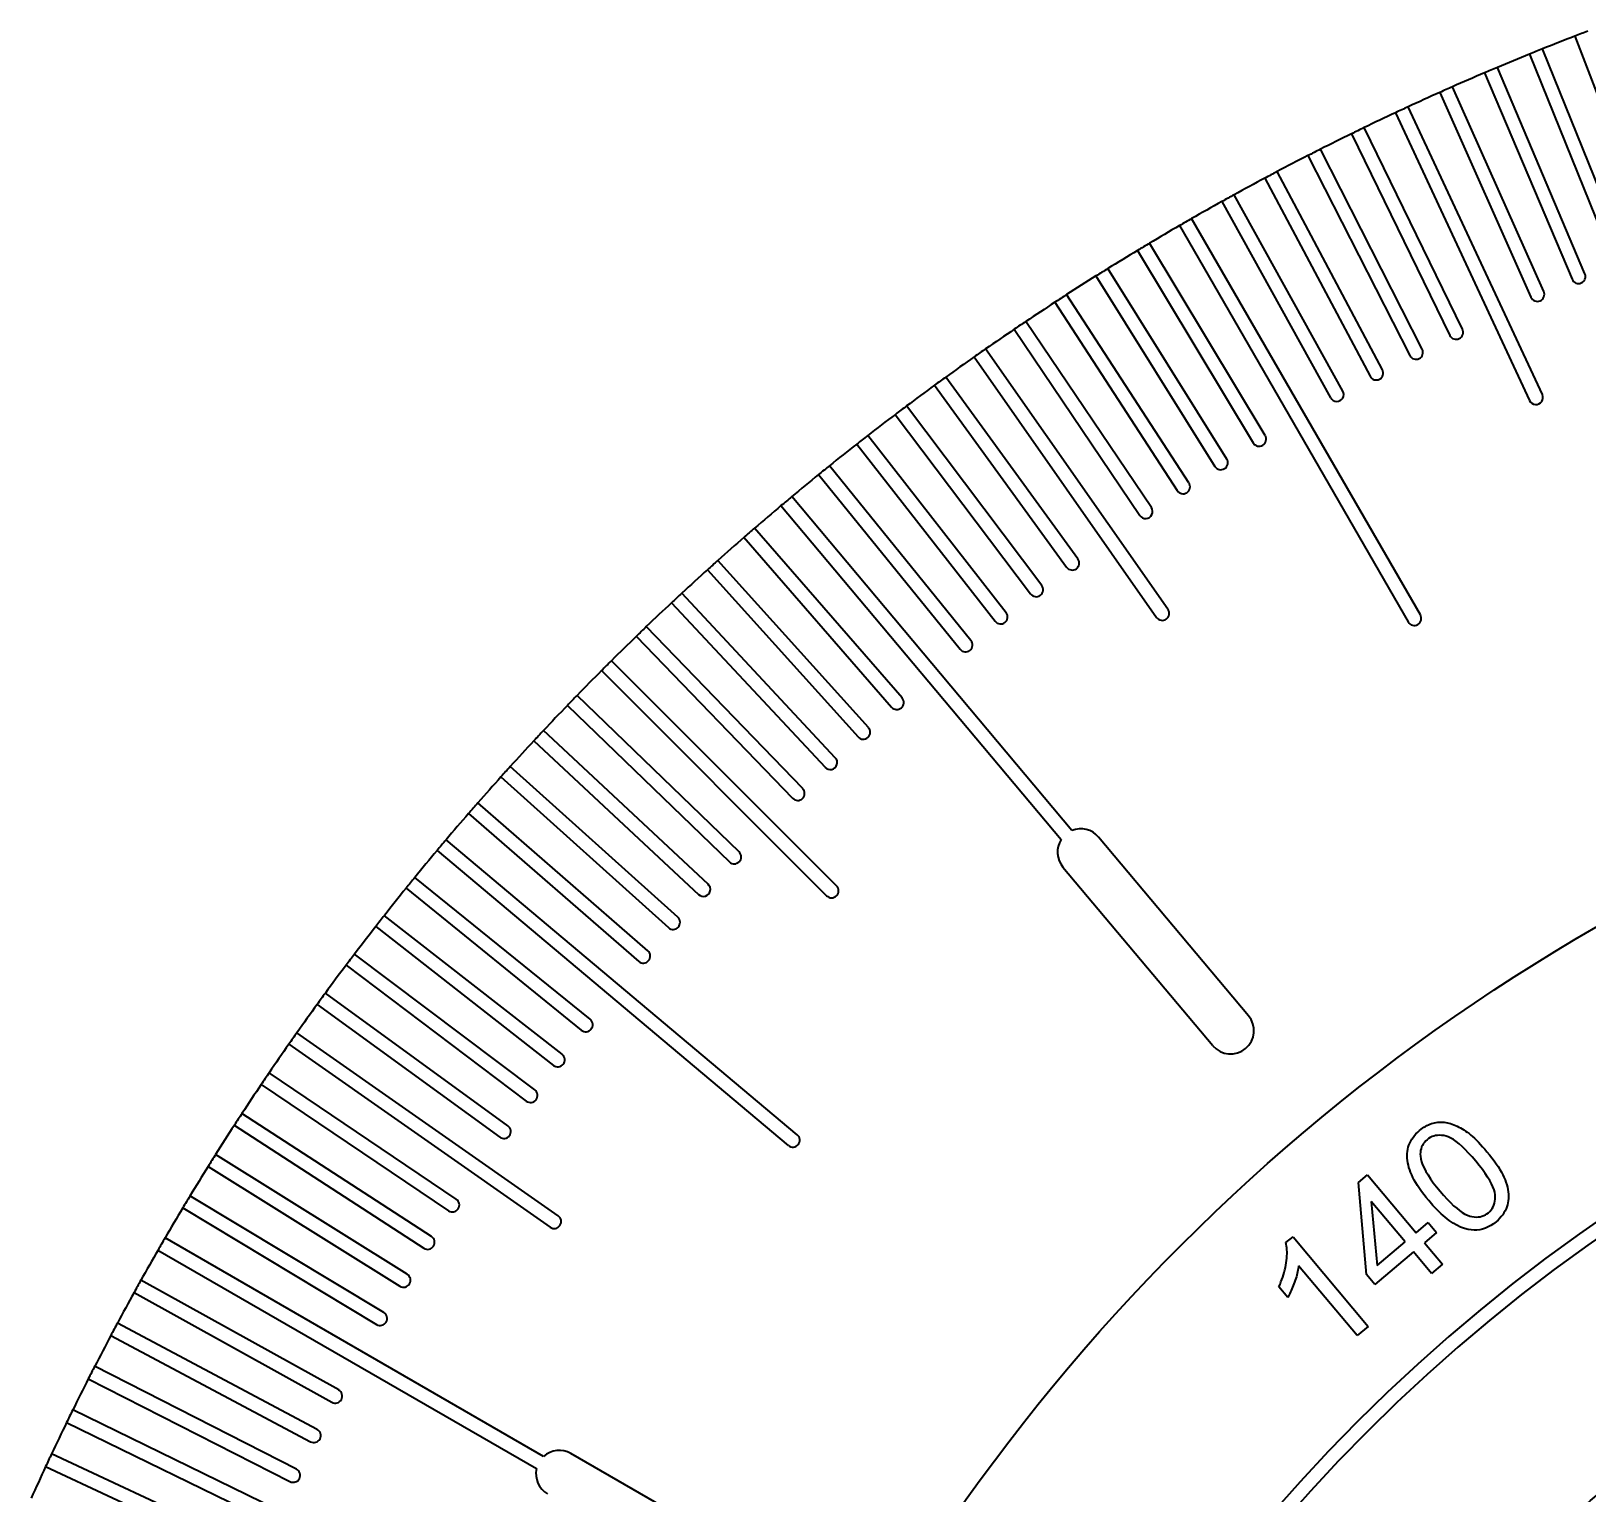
# Model space of a CAD drawing. Extents: x 0 to 297, y 0 to 210.
# Drawn here: x 168.19 to 201.57, y 123.22 to 154.58 of the extents above; entities that cross this region are included whole.
import ezdxf

# ---------------------------------------------------------------- set-up
doc = ezdxf.new("R2010")
doc.units = 0

msp = doc.modelspace()

# ---------------------------------------------------------------- linework, layer by layer
at = {"color": 7, "lineweight": 35, "ltscale": 0.120163}
msp.add_line((201.292, 154.474), (203.015, 149.987), dxfattribs=at)
at = {"color": 7, "lineweight": 35, "ltscale": 0.120179}
msp.add_line((200.32, 154.089), (202.121, 149.632), dxfattribs=at)
at = {"color": 7, "lineweight": 35, "ltscale": 0.120175}
msp.add_line((202.399, 149.745), (200.598, 154.201), dxfattribs=at)
at = {"color": 7, "lineweight": 35, "ltscale": 0.120196}
msp.add_line((199.355, 153.687), (201.233, 149.262), dxfattribs=at)
at = {"color": 7, "lineweight": 35, "ltscale": 0.120192}
msp.add_line((201.509, 149.379), (199.631, 153.804), dxfattribs=at)
at = {"color": 7, "lineweight": 35, "ltscale": 0.120214}
msp.add_line((198.397, 153.269), (200.352, 148.876), dxfattribs=at)
at = {"color": 7, "lineweight": 35, "ltscale": 0.120209}
msp.add_line((200.627, 148.998), (198.671, 153.39), dxfattribs=at)
at = {"color": 7, "lineweight": 35, "ltscale": 0.170227}
msp.add_line((200.596, 146.789), (197.718, 152.96), dxfattribs=at)
at = {"color": 7, "lineweight": 35, "ltscale": 0.170232}
msp.add_line((197.446, 152.833), (200.324, 146.662), dxfattribs=at)
at = {"color": 7, "lineweight": 35, "ltscale": 0.12025}
msp.add_line((196.503, 152.382), (198.612, 148.058), dxfattribs=at)
at = {"color": 7, "lineweight": 35, "ltscale": 0.120245}
msp.add_line((198.881, 148.19), (196.773, 152.513), dxfattribs=at)
at = {"color": 7, "lineweight": 35, "ltscale": 0.12027}
msp.add_line((195.568, 151.913), (197.752, 147.627), dxfattribs=at)
at = {"color": 7, "lineweight": 35, "ltscale": 0.120264}
msp.add_line((198.019, 147.763), (195.835, 152.049), dxfattribs=at)
at = {"color": 7, "lineweight": 35, "ltscale": 0.120291}
msp.add_line((194.641, 151.429), (196.9, 147.18), dxfattribs=at)
at = {"color": 7, "lineweight": 35, "ltscale": 0.120285}
msp.add_line((197.165, 147.321), (194.906, 151.57), dxfattribs=at)
at = {"color": 7, "lineweight": 35, "ltscale": 0.120311}
msp.add_line((193.723, 150.928), (196.056, 146.719), dxfattribs=at)
at = {"color": 7, "lineweight": 35, "ltscale": 0.120305}
msp.add_line((196.319, 146.865), (193.986, 151.074), dxfattribs=at)
at = {"color": 7, "lineweight": 35, "ltscale": 0.245333}
msp.add_line((192.814, 150.412), (197.721, 141.913), dxfattribs=at)
at = {"color": 7, "lineweight": 35, "ltscale": 0.245327}
msp.add_line((197.981, 142.063), (193.074, 150.562), dxfattribs=at)
at = {"color": 7, "lineweight": 35, "ltscale": 0.120349}
msp.add_line((194.651, 145.908), (192.171, 150.034), dxfattribs=at)
at = {"color": 7, "lineweight": 35, "ltscale": 0.120355}
msp.add_line((191.914, 149.88), (194.393, 145.753), dxfattribs=at)
at = {"color": 7, "lineweight": 35, "ltscale": 0.120378}
msp.add_line((191.023, 149.332), (193.575, 145.248), dxfattribs=at)
at = {"color": 7, "lineweight": 35, "ltscale": 0.120372}
msp.add_line((193.829, 145.407), (191.278, 149.491), dxfattribs=at)
at = {"color": 7, "lineweight": 35, "ltscale": 0.120395}
msp.add_line((193.017, 144.893), (190.394, 148.932), dxfattribs=at)
at = {"color": 7, "lineweight": 35, "ltscale": 0.120402}
msp.add_line((190.142, 148.769), (192.765, 144.73), dxfattribs=at)
at = {"color": 7, "lineweight": 35, "ltscale": 0.120419}
msp.add_line((192.213, 144.364), (189.52, 148.358), dxfattribs=at)
at = {"color": 7, "lineweight": 35, "ltscale": 0.120425}
msp.add_line((189.271, 148.19), (191.965, 144.197), dxfattribs=at)
at = {"color": 7, "lineweight": 35, "ltscale": 0.17045}
msp.add_line((188.41, 147.596), (192.321, 142.011), dxfattribs=at)
at = {"color": 7, "lineweight": 35, "ltscale": 0.170443}
msp.add_line((192.567, 142.184), (188.656, 147.768), dxfattribs=at)
at = {"color": 7, "lineweight": 35, "ltscale": 0.120476}
msp.add_line((187.56, 146.988), (190.392, 143.089), dxfattribs=at)
at = {"color": 7, "lineweight": 35, "ltscale": 0.120469}
msp.add_line((190.635, 143.265), (187.803, 147.164), dxfattribs=at)
at = {"color": 7, "lineweight": 35, "ltscale": 0.120502}
msp.add_line((186.72, 146.365), (189.621, 142.515), dxfattribs=at)
at = {"color": 7, "lineweight": 35, "ltscale": 0.120494}
msp.add_line((189.86, 142.696), (186.96, 146.545), dxfattribs=at)
at = {"color": 7, "lineweight": 35, "ltscale": 0.12052}
msp.add_line((189.096, 142.112), (186.128, 145.911), dxfattribs=at)
at = {"color": 7, "lineweight": 35, "ltscale": 0.120528}
msp.add_line((185.891, 145.727), (188.86, 141.928), dxfattribs=at)
at = {"color": 7, "lineweight": 35, "ltscale": 0.120548}
msp.add_line((188.342, 141.516), (185.307, 145.263), dxfattribs=at)
at = {"color": 7, "lineweight": 35, "ltscale": 0.120555}
msp.add_line((185.074, 145.074), (188.109, 141.327), dxfattribs=at)
at = {"color": 7, "lineweight": 35, "ltscale": 0.233651}
msp.add_line((190.505, 137.441), (184.498, 144.601), dxfattribs=at)
at = {"color": 7, "lineweight": 35, "ltscale": 0.233659}
msp.add_line((184.268, 144.408), (190.276, 137.248), dxfattribs=at)
at = {"color": 7, "lineweight": 35, "ltscale": 0.120604}
msp.add_line((186.865, 140.283), (183.7, 143.924), dxfattribs=at)
at = {"color": 7, "lineweight": 35, "ltscale": 0.120612}
msp.add_line((183.473, 143.728), (186.639, 140.087), dxfattribs=at)
at = {"color": 7, "lineweight": 35, "ltscale": 0.120632}
msp.add_line((186.143, 139.648), (182.914, 143.234), dxfattribs=at)
at = {"color": 7, "lineweight": 35, "ltscale": 0.120641}
msp.add_line((182.691, 143.034), (185.92, 139.447), dxfattribs=at)
at = {"color": 7, "lineweight": 35, "ltscale": 0.12067}
msp.add_line((181.921, 142.326), (185.213, 138.796), dxfattribs=at)
at = {"color": 7, "lineweight": 35, "ltscale": 0.120661}
msp.add_line((185.432, 139), (182.141, 142.53), dxfattribs=at)
at = {"color": 7, "lineweight": 35, "ltscale": 0.1207}
msp.add_line((181.163, 141.605), (184.517, 138.132), dxfattribs=at)
at = {"color": 7, "lineweight": 35, "ltscale": 0.120692}
msp.add_line((184.733, 138.34), (181.379, 141.813), dxfattribs=at)
at = {"color": 7, "lineweight": 35, "ltscale": 0.170722}
msp.add_line((185.459, 136.254), (180.631, 141.083), dxfattribs=at)
at = {"color": 7, "lineweight": 35, "ltscale": 0.170731}
msp.add_line((180.418, 140.871), (185.247, 136.042), dxfattribs=at)
at = {"color": 7, "lineweight": 35, "ltscale": 0.120753}
msp.add_line((183.369, 136.984), (179.895, 140.339), dxfattribs=at)
at = {"color": 7, "lineweight": 35, "ltscale": 0.120762}
msp.add_line((179.686, 140.124), (183.161, 136.768), dxfattribs=at)
at = {"color": 7, "lineweight": 35, "ltscale": 0.120785}
msp.add_line((182.705, 136.288), (179.172, 139.583), dxfattribs=at)
at = {"color": 7, "lineweight": 35, "ltscale": 0.120794}
msp.add_line((178.967, 139.364), (182.501, 136.069), dxfattribs=at)
at = {"color": 7, "lineweight": 35, "ltscale": 0.120826}
msp.add_line((178.261, 138.592), (181.853, 135.358), dxfattribs=at)
at = {"color": 7, "lineweight": 35, "ltscale": 0.120817}
msp.add_line((182.054, 135.581), (178.462, 138.815), dxfattribs=at)
at = {"color": 7, "lineweight": 35, "ltscale": 0.120849}
msp.add_line((181.415, 134.863), (177.766, 138.034), dxfattribs=at)
at = {"color": 7, "lineweight": 35, "ltscale": 0.120859}
msp.add_line((177.569, 137.808), (181.218, 134.636), dxfattribs=at)
at = {"color": 7, "lineweight": 35, "ltscale": 0.245882}
msp.add_line((184.618, 130.919), (177.084, 137.241), dxfattribs=at)
at = {"color": 7, "lineweight": 35, "ltscale": 0.125}
for p, q in [((194.294, 133.47), (191.08, 137.301)), ((190.314, 136.658), (193.528, 132.828)), ((184.093, 121.584), (179.763, 124.084))]:
    msp.add_line(p, q, dxfattribs=at)
at = {"color": 7, "lineweight": 35, "ltscale": 0.245892}
msp.add_line((176.891, 137.011), (184.425, 130.689), dxfattribs=at)
at = {"color": 7, "lineweight": 35, "ltscale": 0.120916}
msp.add_line((180.174, 133.393), (176.416, 136.436), dxfattribs=at)
at = {"color": 7, "lineweight": 35, "ltscale": 0.120925}
msp.add_line((176.226, 136.204), (179.986, 133.159), dxfattribs=at)
at = {"color": 7, "lineweight": 35, "ltscale": 0.12095}
msp.add_line((179.574, 132.642), (175.761, 135.62), dxfattribs=at)
at = {"color": 7, "lineweight": 35, "ltscale": 0.12096}
msp.add_line((175.576, 135.384), (179.389, 132.405), dxfattribs=at)
at = {"color": 7, "lineweight": 35, "ltscale": 0.120994}
msp.add_line((174.94, 134.553), (178.806, 131.641), dxfattribs=at)
at = {"color": 7, "lineweight": 35, "ltscale": 0.120984}
msp.add_line((178.986, 131.88), (175.121, 134.793), dxfattribs=at)
at = {"color": 7, "lineweight": 35, "ltscale": 0.121019}
msp.add_line((178.412, 131.109), (174.496, 133.954), dxfattribs=at)
at = {"color": 7, "lineweight": 35, "ltscale": 0.121029}
msp.add_line((174.319, 133.712), (178.236, 130.866), dxfattribs=at)
at = {"color": 7, "lineweight": 35, "ltscale": 0.171055}
msp.add_line((179.49, 129.18), (173.885, 133.105), dxfattribs=at)
at = {"color": 7, "lineweight": 35, "ltscale": 0.171065}
msp.add_line((173.713, 132.859), (179.318, 128.935), dxfattribs=at)
at = {"color": 7, "lineweight": 35, "ltscale": 0.12109}
msp.add_line((177.305, 129.536), (173.289, 132.245), dxfattribs=at)
at = {"color": 7, "lineweight": 35, "ltscale": 0.121101}
msp.add_line((173.121, 131.996), (177.137, 129.288), dxfattribs=at)
at = {"color": 7, "lineweight": 35, "ltscale": 0.121127}
msp.add_line((176.772, 128.736), (172.708, 131.375), dxfattribs=at)
at = {"color": 7, "lineweight": 35, "ltscale": 0.121137}
msp.add_line((172.544, 131.123), (176.608, 128.484), dxfattribs=at)
at = {"color": 7, "lineweight": 35, "ltscale": 0.001229}
msp.add_line((197.823, 130.86), (197.853, 130.899), dxfattribs=at)
at = {"color": 7, "lineweight": 35, "ltscale": 0.001261}
msp.add_line((197.853, 130.899), (197.886, 130.936), dxfattribs=at)
at = {"color": 7, "lineweight": 35, "ltscale": 0.001299}
msp.add_line((197.886, 130.936), (197.923, 130.973), dxfattribs=at)
at = {"color": 7, "lineweight": 35, "ltscale": 0.001342}
msp.add_line((197.923, 130.973), (197.963, 131.009), dxfattribs=at)
at = {"color": 7, "lineweight": 35, "ltscale": 0.000993546}
msp.add_line((197.963, 131.009), (197.994, 131.034), dxfattribs=at)
at = {"color": 7, "lineweight": 35, "ltscale": 0.000971711}
msp.add_line((197.994, 131.034), (198.026, 131.057), dxfattribs=at)
at = {"color": 7, "lineweight": 35, "ltscale": 0.000949036}
msp.add_line((198.026, 131.057), (198.057, 131.078), dxfattribs=at)
at = {"color": 7, "lineweight": 35, "ltscale": 0.000930701}
msp.add_line((198.057, 131.078), (198.089, 131.097), dxfattribs=at)
at = {"color": 7, "lineweight": 35, "ltscale": 0.000913553}
msp.add_line((198.089, 131.097), (198.121, 131.115), dxfattribs=at)
at = {"color": 7, "lineweight": 35, "ltscale": 0.000897809}
msp.add_line((198.121, 131.115), (198.153, 131.13), dxfattribs=at)
at = {"color": 7, "lineweight": 35, "ltscale": 0.000885363}
msp.add_line((198.153, 131.13), (198.186, 131.144), dxfattribs=at)
at = {"color": 7, "lineweight": 35, "ltscale": 0.000875278}
msp.add_line((198.186, 131.144), (198.219, 131.156), dxfattribs=at)
at = {"color": 7, "lineweight": 35, "ltscale": 0.001018}
for p, q in [((198.23, 130.877), (198.193, 130.859)), ((198.804, 131.083), (198.84, 131.064)), ((199.374, 129.2), (199.409, 129.221)), ((199.473, 129.275), (199.5, 129.305))]:
    msp.add_line(p, q, dxfattribs=at)
at = {"color": 7, "lineweight": 35, "ltscale": 0.0008672}
msp.add_line((198.219, 131.156), (198.252, 131.166), dxfattribs=at)
at = {"color": 7, "lineweight": 35, "ltscale": 0.001015}
for p, q in [((198.268, 130.89), (198.23, 130.877)), ((199.26, 129.16), (199.3, 129.17))]:
    msp.add_line(p, q, dxfattribs=at)
at = {"color": 7, "lineweight": 35, "ltscale": 0.000861952}
msp.add_line((198.252, 131.166), (198.286, 131.174), dxfattribs=at)
at = {"color": 7, "lineweight": 35, "ltscale": 0.001022}
msp.add_line((198.308, 130.9), (198.268, 130.89), dxfattribs=at)
at = {"color": 7, "lineweight": 35, "ltscale": 0.00085685}
msp.add_line((198.286, 131.174), (198.32, 131.18), dxfattribs=at)
at = {"color": 7, "lineweight": 35, "ltscale": 0.001042}
for p, q in [((198.349, 130.905), (198.308, 130.9)), ((199.409, 129.221), (199.442, 129.246)), ((199.442, 129.246), (199.473, 129.275))]:
    msp.add_line(p, q, dxfattribs=at)
at = {"color": 7, "lineweight": 35, "ltscale": 0.00085368}
msp.add_line((198.32, 131.18), (198.353, 131.184), dxfattribs=at)
at = {"color": 7, "lineweight": 35, "ltscale": 0.001071}
msp.add_line((198.392, 130.907), (198.349, 130.905), dxfattribs=at)
at = {"color": 7, "lineweight": 35, "ltscale": 0.000850981}
msp.add_line((198.353, 131.184), (198.387, 131.187), dxfattribs=at)
at = {"color": 7, "lineweight": 35, "ltscale": 0.000851738}
msp.add_line((198.387, 131.187), (198.421, 131.188), dxfattribs=at)
at = {"color": 7, "lineweight": 35, "ltscale": 0.001111}
msp.add_line((198.436, 130.904), (198.392, 130.907), dxfattribs=at)
at = {"color": 7, "lineweight": 35, "ltscale": 0.000854036}
msp.add_line((198.421, 131.188), (198.456, 131.187), dxfattribs=at)
at = {"color": 7, "lineweight": 35, "ltscale": 0.001159}
for p, q in [((198.482, 130.898), (198.436, 130.904)), ((199.834, 129.369), (199.817, 129.326)), ((199.858, 129.458), (199.847, 129.413))]:
    msp.add_line(p, q, dxfattribs=at)
at = {"color": 7, "lineweight": 35, "ltscale": 0.000859378}
msp.add_line((198.456, 131.187), (198.49, 131.184), dxfattribs=at)
at = {"color": 7, "lineweight": 35, "ltscale": 0.001215}
msp.add_line((198.53, 130.887), (198.482, 130.898), dxfattribs=at)
at = {"color": 7, "lineweight": 35, "ltscale": 0.000867347}
msp.add_line((198.49, 131.184), (198.524, 131.18), dxfattribs=at)
at = {"color": 7, "lineweight": 35, "ltscale": 0.000876433}
msp.add_line((198.524, 131.18), (198.559, 131.174), dxfattribs=at)
at = {"color": 7, "lineweight": 35, "ltscale": 0.00131}
msp.add_line((198.579, 130.871), (198.53, 130.887), dxfattribs=at)
at = {"color": 7, "lineweight": 35, "ltscale": 0.000887965}
msp.add_line((198.559, 131.174), (198.593, 131.166), dxfattribs=at)
at = {"color": 7, "lineweight": 35, "ltscale": 0.000901737}
msp.add_line((198.593, 131.166), (198.628, 131.156), dxfattribs=at)
at = {"color": 7, "lineweight": 35, "ltscale": 0.000918136}
msp.add_line((198.628, 131.156), (198.663, 131.144), dxfattribs=at)
at = {"color": 7, "lineweight": 35, "ltscale": 0.000934571}
msp.add_line((198.663, 131.144), (198.698, 131.131), dxfattribs=at)
at = {"color": 7, "lineweight": 35, "ltscale": 0.00095403}
msp.add_line((198.698, 131.131), (198.733, 131.117), dxfattribs=at)
at = {"color": 7, "lineweight": 35, "ltscale": 0.000975281}
msp.add_line((198.733, 131.117), (198.769, 131.101), dxfattribs=at)
at = {"color": 7, "lineweight": 35, "ltscale": 0.000996468}
msp.add_line((198.769, 131.101), (198.804, 131.083), dxfattribs=at)
at = {"color": 7, "lineweight": 35, "ltscale": 0.001041}
msp.add_line((198.84, 131.064), (198.876, 131.043), dxfattribs=at)
at = {"color": 7, "lineweight": 35, "ltscale": 0.001066}
msp.add_line((198.876, 131.043), (198.913, 131.02), dxfattribs=at)
at = {"color": 7, "lineweight": 35, "ltscale": 0.001092}
msp.add_line((198.913, 131.02), (198.949, 130.996), dxfattribs=at)
at = {"color": 7, "lineweight": 35, "ltscale": 0.001118}
msp.add_line((198.949, 130.996), (198.986, 130.971), dxfattribs=at)
at = {"color": 7, "lineweight": 35, "ltscale": 0.001166}
for p, q in [((198.986, 130.971), (199.023, 130.943)), ((199.865, 129.504), (199.858, 129.458))]:
    msp.add_line(p, q, dxfattribs=at)
at = {"color": 7, "lineweight": 35, "ltscale": 0.001233}
msp.add_line((199.023, 130.943), (199.062, 130.912), dxfattribs=at)
at = {"color": 7, "lineweight": 35, "ltscale": 0.001304}
for p, q in [((199.062, 130.912), (199.101, 130.878)), ((195.085, 128.07), (195.095, 128.121))]:
    msp.add_line(p, q, dxfattribs=at)
at = {"color": 7, "lineweight": 35, "ltscale": 0.001375}
msp.add_line((199.101, 130.878), (199.142, 130.841), dxfattribs=at)
at = {"color": 7, "lineweight": 35, "ltscale": 0.001173}
msp.add_line((197.699, 130.513), (197.704, 130.559), dxfattribs=at)
at = {"color": 7, "lineweight": 35, "ltscale": 0.001164}
for p, q in [((197.704, 130.559), (197.711, 130.605)), ((197.752, 130.737), (197.772, 130.779))]:
    msp.add_line(p, q, dxfattribs=at)
at = {"color": 7, "lineweight": 35, "ltscale": 0.001156}
msp.add_line((197.711, 130.605), (197.721, 130.65), dxfattribs=at)
at = {"color": 7, "lineweight": 35, "ltscale": 0.001153}
msp.add_line((197.721, 130.65), (197.735, 130.694), dxfattribs=at)
at = {"color": 7, "lineweight": 35, "ltscale": 0.001155}
for p, q in [((197.735, 130.694), (197.752, 130.737)), ((199.847, 129.413), (199.834, 129.369))]:
    msp.add_line(p, q, dxfattribs=at)
at = {"color": 7, "lineweight": 35, "ltscale": 0.00118}
msp.add_line((197.772, 130.779), (197.796, 130.82), dxfattribs=at)
at = {"color": 7, "lineweight": 35, "ltscale": 0.001202}
msp.add_line((197.796, 130.82), (197.823, 130.86), dxfattribs=at)
at = {"color": 7, "lineweight": 35, "ltscale": 0.001031}
msp.add_line((197.98, 130.542), (197.979, 130.501), dxfattribs=at)
at = {"color": 7, "lineweight": 35, "ltscale": 0.000996936}
msp.add_line((197.986, 130.581), (197.98, 130.542), dxfattribs=at)
at = {"color": 7, "lineweight": 35, "ltscale": 0.000973669}
msp.add_line((197.995, 130.619), (197.986, 130.581), dxfattribs=at)
at = {"color": 7, "lineweight": 35, "ltscale": 0.00095897}
msp.add_line((198.007, 130.655), (197.995, 130.619), dxfattribs=at)
at = {"color": 7, "lineweight": 35, "ltscale": 0.000954334}
msp.add_line((198.023, 130.69), (198.007, 130.655), dxfattribs=at)
at = {"color": 7, "lineweight": 35, "ltscale": 0.000960715}
msp.add_line((198.043, 130.723), (198.023, 130.69), dxfattribs=at)
at = {"color": 7, "lineweight": 35, "ltscale": 0.000976564}
msp.add_line((198.067, 130.754), (198.043, 130.723), dxfattribs=at)
at = {"color": 7, "lineweight": 35, "ltscale": 0.001002}
msp.add_line((198.094, 130.784), (198.067, 130.754), dxfattribs=at)
at = {"color": 7, "lineweight": 35, "ltscale": 0.001037}
msp.add_line((198.124, 130.812), (198.094, 130.784), dxfattribs=at)
at = {"color": 7, "lineweight": 35, "ltscale": 0.001058}
msp.add_line((198.158, 130.838), (198.124, 130.812), dxfattribs=at)
at = {"color": 7, "lineweight": 35, "ltscale": 0.001033}
msp.add_line((198.193, 130.859), (198.158, 130.838), dxfattribs=at)
at = {"color": 7, "lineweight": 35, "ltscale": 0.001461}
for p, q in [((198.632, 130.846), (198.579, 130.871)), ((197.794, 130.058), (197.771, 130.112))]:
    msp.add_line(p, q, dxfattribs=at)
at = {"color": 7, "lineweight": 35, "ltscale": 0.001624}
msp.add_line((198.688, 130.813), (198.632, 130.846), dxfattribs=at)
at = {"color": 7, "lineweight": 35, "ltscale": 0.001802}
for p, q in [((198.747, 130.771), (198.688, 130.813)), ((199.537, 129.801), (199.506, 129.867)), ((198.821, 129.29), (198.88, 129.249))]:
    msp.add_line(p, q, dxfattribs=at)
at = {"color": 7, "lineweight": 35, "ltscale": 0.001987}
msp.add_line((198.809, 130.722), (198.747, 130.771), dxfattribs=at)
at = {"color": 7, "lineweight": 35, "ltscale": 0.002179}
msp.add_line((198.875, 130.664), (198.809, 130.722), dxfattribs=at)
at = {"color": 7, "lineweight": 35, "ltscale": 0.002375}
msp.add_line((198.943, 130.598), (198.875, 130.664), dxfattribs=at)
at = {"color": 7, "lineweight": 35, "ltscale": 0.002575}
msp.add_line((199.015, 130.524), (198.943, 130.598), dxfattribs=at)
at = {"color": 7, "lineweight": 35, "ltscale": 0.001447}
msp.add_line((199.142, 130.841), (199.184, 130.801), dxfattribs=at)
at = {"color": 7, "lineweight": 35, "ltscale": 0.001521}
msp.add_line((199.184, 130.801), (199.226, 130.758), dxfattribs=at)
at = {"color": 7, "lineweight": 35, "ltscale": 0.001594}
msp.add_line((199.226, 130.758), (199.27, 130.711), dxfattribs=at)
at = {"color": 7, "lineweight": 35, "ltscale": 0.001669}
msp.add_line((199.27, 130.711), (199.315, 130.662), dxfattribs=at)
at = {"color": 7, "lineweight": 35, "ltscale": 0.001745}
msp.add_line((199.315, 130.662), (199.362, 130.61), dxfattribs=at)
at = {"color": 7, "lineweight": 35, "ltscale": 0.001821}
msp.add_line((199.362, 130.61), (199.409, 130.554), dxfattribs=at)
at = {"color": 7, "lineweight": 35, "ltscale": 0.002158}
msp.add_line((199.409, 130.554), (199.464, 130.488), dxfattribs=at)
at = {"color": 7, "lineweight": 35, "ltscale": 0.121174}
msp.add_line((171.983, 130.24), (176.094, 127.672), dxfattribs=at)
at = {"color": 7, "lineweight": 35, "ltscale": 0.121164}
msp.add_line((176.253, 127.926), (172.143, 130.495), dxfattribs=at)
at = {"color": 7, "lineweight": 35, "ltscale": 0.001187}
msp.add_line((197.698, 130.465), (197.699, 130.513), dxfattribs=at)
at = {"color": 7, "lineweight": 35, "ltscale": 0.001207}
msp.add_line((197.7, 130.417), (197.698, 130.465), dxfattribs=at)
at = {"color": 7, "lineweight": 35, "ltscale": 0.00123}
msp.add_line((197.704, 130.368), (197.7, 130.417), dxfattribs=at)
at = {"color": 7, "lineweight": 35, "ltscale": 0.001258}
for p, q in [((197.712, 130.318), (197.704, 130.368)), ((199.856, 129.746), (199.864, 129.696))]:
    msp.add_line(p, q, dxfattribs=at)
at = {"color": 7, "lineweight": 35, "ltscale": 0.001289}
msp.add_line((197.722, 130.268), (197.712, 130.318), dxfattribs=at)
at = {"color": 7, "lineweight": 35, "ltscale": 0.001324}
for p, q in [((197.735, 130.216), (197.722, 130.268)), ((199.832, 129.847), (199.846, 129.796))]:
    msp.add_line(p, q, dxfattribs=at)
at = {"color": 7, "lineweight": 35, "ltscale": 0.001363}
msp.add_line((197.752, 130.164), (197.735, 130.216), dxfattribs=at)
at = {"color": 7, "lineweight": 35, "ltscale": 0.001072}
msp.add_line((197.979, 130.501), (197.981, 130.458), dxfattribs=at)
at = {"color": 7, "lineweight": 35, "ltscale": 0.001451}
msp.add_line((197.981, 130.458), (197.989, 130.4), dxfattribs=at)
at = {"color": 7, "lineweight": 35, "ltscale": 0.001583}
msp.add_line((197.989, 130.4), (198.006, 130.339), dxfattribs=at)
at = {"color": 7, "lineweight": 35, "ltscale": 0.001732}
msp.add_line((198.006, 130.339), (198.029, 130.274), dxfattribs=at)
at = {"color": 7, "lineweight": 35, "ltscale": 0.001891}
msp.add_line((198.029, 130.274), (198.06, 130.205), dxfattribs=at)
at = {"color": 7, "lineweight": 35, "ltscale": 0.00206}
msp.add_line((198.06, 130.205), (198.098, 130.132), dxfattribs=at)
at = {"color": 7, "lineweight": 35, "ltscale": 0.002778}
msp.add_line((199.089, 130.442), (199.015, 130.524), dxfattribs=at)
at = {"color": 7, "lineweight": 35, "ltscale": 0.002983}
msp.add_line((199.167, 130.351), (199.089, 130.442), dxfattribs=at)
at = {"color": 7, "lineweight": 35, "ltscale": 0.002967}
msp.add_line((199.242, 130.26), (199.167, 130.351), dxfattribs=at)
at = {"color": 7, "lineweight": 35, "ltscale": 0.002765}
msp.add_line((199.31, 130.172), (199.242, 130.26), dxfattribs=at)
at = {"color": 7, "lineweight": 35, "ltscale": 0.002073}
msp.add_line((199.464, 130.488), (199.515, 130.422), dxfattribs=at)
at = {"color": 7, "lineweight": 35, "ltscale": 0.001992}
msp.add_line((199.515, 130.422), (199.562, 130.359), dxfattribs=at)
at = {"color": 7, "lineweight": 35, "ltscale": 0.00191}
msp.add_line((199.562, 130.359), (199.607, 130.296), dxfattribs=at)
at = {"color": 7, "lineweight": 35, "ltscale": 0.001829}
msp.add_line((199.607, 130.296), (199.647, 130.235), dxfattribs=at)
at = {"color": 7, "lineweight": 35, "ltscale": 0.001751}
msp.add_line((199.647, 130.235), (199.684, 130.176), dxfattribs=at)
at = {"color": 7, "lineweight": 35, "ltscale": 0.006267}
msp.add_line((196.654, 129.897), (196.846, 130.058), dxfattribs=at)
at = {"color": 7, "lineweight": 35, "ltscale": 0.049537}
msp.add_line((196.822, 127.923), (196.654, 129.897), dxfattribs=at)
at = {"color": 7, "lineweight": 35, "ltscale": 0.040501}
msp.add_line((196.846, 130.058), (197.888, 128.817), dxfattribs=at)
at = {"color": 7, "lineweight": 35, "ltscale": 0.001405}
msp.add_line((197.771, 130.112), (197.752, 130.164), dxfattribs=at)
at = {"color": 7, "lineweight": 35, "ltscale": 0.001532}
msp.add_line((197.82, 130.002), (197.794, 130.058), dxfattribs=at)
at = {"color": 7, "lineweight": 35, "ltscale": 0.001605}
msp.add_line((197.85, 129.946), (197.82, 130.002), dxfattribs=at)
at = {"color": 7, "lineweight": 35, "ltscale": 0.00168}
msp.add_line((197.883, 129.887), (197.85, 129.946), dxfattribs=at)
at = {"color": 7, "lineweight": 35, "ltscale": 0.001759}
msp.add_line((197.92, 129.827), (197.883, 129.887), dxfattribs=at)
at = {"color": 7, "lineweight": 35, "ltscale": 0.002236}
msp.add_line((198.098, 130.132), (198.144, 130.055), dxfattribs=at)
at = {"color": 7, "lineweight": 35, "ltscale": 0.002417}
msp.add_line((198.144, 130.055), (198.198, 129.975), dxfattribs=at)
at = {"color": 7, "lineweight": 35, "ltscale": 0.002602}
msp.add_line((198.198, 129.975), (198.258, 129.89), dxfattribs=at)
at = {"color": 7, "lineweight": 35, "ltscale": 0.00279}
msp.add_line((198.258, 129.89), (198.326, 129.801), dxfattribs=at)
at = {"color": 7, "lineweight": 35, "ltscale": 0.002564}
msp.add_line((199.37, 130.089), (199.31, 130.172), dxfattribs=at)
at = {"color": 7, "lineweight": 35, "ltscale": 0.002366}
msp.add_line((199.423, 130.011), (199.37, 130.089), dxfattribs=at)
at = {"color": 7, "lineweight": 35, "ltscale": 0.002174}
for p, q in [((199.468, 129.936), (199.423, 130.011)), ((198.16, 129.506), (198.105, 129.574))]:
    msp.add_line(p, q, dxfattribs=at)
at = {"color": 7, "lineweight": 35, "ltscale": 0.001984}
msp.add_line((199.506, 129.867), (199.468, 129.936), dxfattribs=at)
at = {"color": 7, "lineweight": 35, "ltscale": 0.001674}
msp.add_line((199.684, 130.176), (199.717, 130.118), dxfattribs=at)
at = {"color": 7, "lineweight": 35, "ltscale": 0.0016}
msp.add_line((199.717, 130.118), (199.747, 130.061), dxfattribs=at)
at = {"color": 7, "lineweight": 35, "ltscale": 0.001527}
msp.add_line((199.747, 130.061), (199.773, 130.006), dxfattribs=at)
at = {"color": 7, "lineweight": 35, "ltscale": 0.001459}
msp.add_line((199.773, 130.006), (199.796, 129.952), dxfattribs=at)
at = {"color": 7, "lineweight": 35, "ltscale": 0.001403}
msp.add_line((199.796, 129.952), (199.816, 129.899), dxfattribs=at)
at = {"color": 7, "lineweight": 35, "ltscale": 0.001362}
msp.add_line((199.816, 129.899), (199.832, 129.847), dxfattribs=at)
at = {"color": 7, "lineweight": 35, "ltscale": 0.121201}
msp.add_line((175.748, 127.108), (171.592, 129.605), dxfattribs=at)
at = {"color": 7, "lineweight": 35, "ltscale": 0.001839}
msp.add_line((197.961, 129.766), (197.92, 129.827), dxfattribs=at)
at = {"color": 7, "lineweight": 35, "ltscale": 0.001921}
msp.add_line((198.005, 129.703), (197.961, 129.766), dxfattribs=at)
at = {"color": 7, "lineweight": 35, "ltscale": 0.002004}
msp.add_line((198.053, 129.639), (198.005, 129.703), dxfattribs=at)
at = {"color": 7, "lineweight": 35, "ltscale": 0.002089}
msp.add_line((198.105, 129.574), (198.053, 129.639), dxfattribs=at)
at = {"color": 7, "lineweight": 35, "ltscale": 0.002982}
msp.add_line((198.326, 129.801), (198.402, 129.709), dxfattribs=at)
at = {"color": 7, "lineweight": 35, "ltscale": 0.002975}
msp.add_line((198.402, 129.709), (198.479, 129.619), dxfattribs=at)
at = {"color": 7, "lineweight": 35, "ltscale": 0.002772}
msp.add_line((198.479, 129.619), (198.554, 129.537), dxfattribs=at)
at = {"color": 7, "lineweight": 35, "ltscale": 0.00257}
msp.add_line((198.554, 129.537), (198.625, 129.463), dxfattribs=at)
at = {"color": 7, "lineweight": 35, "ltscale": 0.001626}
for p, q in [((199.56, 129.74), (199.537, 129.801)), ((198.88, 129.249), (198.936, 129.216))]:
    msp.add_line(p, q, dxfattribs=at)
at = {"color": 7, "lineweight": 35, "ltscale": 0.001465}
msp.add_line((199.575, 129.684), (199.56, 129.74), dxfattribs=at)
at = {"color": 7, "lineweight": 35, "ltscale": 0.001317}
msp.add_line((199.583, 129.632), (199.575, 129.684), dxfattribs=at)
at = {"color": 7, "lineweight": 35, "ltscale": 0.001112}
msp.add_line((199.579, 129.492), (199.584, 129.537), dxfattribs=at)
at = {"color": 7, "lineweight": 35, "ltscale": 0.00122}
msp.add_line((199.585, 129.583), (199.583, 129.632), dxfattribs=at)
at = {"color": 7, "lineweight": 35, "ltscale": 0.001162}
msp.add_line((199.584, 129.537), (199.585, 129.583), dxfattribs=at)
at = {"color": 7, "lineweight": 35, "ltscale": 0.00129}
msp.add_line((199.846, 129.796), (199.856, 129.746), dxfattribs=at)
at = {"color": 7, "lineweight": 35, "ltscale": 0.001231}
msp.add_line((199.864, 129.696), (199.868, 129.647), dxfattribs=at)
at = {"color": 7, "lineweight": 35, "ltscale": 0.001175}
msp.add_line((199.869, 129.551), (199.865, 129.504), dxfattribs=at)
at = {"color": 7, "lineweight": 35, "ltscale": 0.001208}
msp.add_line((199.868, 129.647), (199.87, 129.599), dxfattribs=at)
at = {"color": 7, "lineweight": 35, "ltscale": 0.001189}
msp.add_line((199.87, 129.599), (199.869, 129.551), dxfattribs=at)
at = {"color": 7, "lineweight": 35, "ltscale": 0.121212}
msp.add_line((171.438, 129.348), (175.593, 126.851), dxfattribs=at)
at = {"color": 7, "lineweight": 35, "ltscale": 0.028181}
msp.add_line((197.653, 128.62), (196.928, 129.483), dxfattribs=at)
at = {"color": 7, "lineweight": 35, "ltscale": 0.034308}
msp.add_line((196.928, 129.483), (197.053, 128.117), dxfattribs=at)
at = {"color": 7, "lineweight": 35, "ltscale": 0.003424}
msp.add_line((198.25, 129.403), (198.16, 129.506), dxfattribs=at)
at = {"color": 7, "lineweight": 35, "ltscale": 0.003232}
msp.add_line((198.339, 129.309), (198.25, 129.403), dxfattribs=at)
at = {"color": 7, "lineweight": 35, "ltscale": 0.003047}
msp.add_line((198.426, 129.224), (198.339, 129.309), dxfattribs=at)
at = {"color": 7, "lineweight": 35, "ltscale": 0.002868}
msp.add_line((198.512, 129.148), (198.426, 129.224), dxfattribs=at)
at = {"color": 7, "lineweight": 35, "ltscale": 0.002371}
msp.add_line((198.625, 129.463), (198.694, 129.397), dxfattribs=at)
at = {"color": 7, "lineweight": 35, "ltscale": 0.002176}
msp.add_line((198.694, 129.397), (198.759, 129.34), dxfattribs=at)
at = {"color": 7, "lineweight": 35, "ltscale": 0.001985}
msp.add_line((198.759, 129.34), (198.821, 129.29), dxfattribs=at)
at = {"color": 7, "lineweight": 35, "ltscale": 0.001463}
msp.add_line((198.936, 129.216), (198.989, 129.191), dxfattribs=at)
at = {"color": 7, "lineweight": 35, "ltscale": 0.001007}
msp.add_line((199.5, 129.305), (199.523, 129.338), dxfattribs=at)
at = {"color": 7, "lineweight": 35, "ltscale": 0.001005}
for p, q in [((199.523, 129.338), (199.542, 129.373)), ((199.3, 129.17), (199.338, 129.183))]:
    msp.add_line(p, q, dxfattribs=at)
at = {"color": 7, "lineweight": 35, "ltscale": 0.001016}
msp.add_line((199.542, 129.373), (199.558, 129.411), dxfattribs=at)
at = {"color": 7, "lineweight": 35, "ltscale": 0.001038}
msp.add_line((199.558, 129.411), (199.571, 129.45), dxfattribs=at)
at = {"color": 7, "lineweight": 35, "ltscale": 0.00107}
msp.add_line((199.571, 129.45), (199.579, 129.492), dxfattribs=at)
at = {"color": 7, "lineweight": 35, "ltscale": 0.001234}
msp.add_line((199.746, 129.203), (199.715, 129.164), dxfattribs=at)
at = {"color": 7, "lineweight": 35, "ltscale": 0.001206}
msp.add_line((199.773, 129.243), (199.746, 129.203), dxfattribs=at)
at = {"color": 7, "lineweight": 35, "ltscale": 0.001184}
msp.add_line((199.796, 129.284), (199.773, 129.243), dxfattribs=at)
at = {"color": 7, "lineweight": 35, "ltscale": 0.001168}
msp.add_line((199.817, 129.326), (199.796, 129.284), dxfattribs=at)
at = {"color": 7, "lineweight": 35, "ltscale": 0.008441}
for p, q in [((197.888, 128.817), (198.146, 129.034)), ((198.327, 128.819), (198.069, 128.602))]:
    msp.add_line(p, q, dxfattribs=at)
at = {"color": 7, "lineweight": 35, "ltscale": 0.007034}
for p, q in [((198.146, 129.034), (198.327, 128.819)), ((197.003, 127.707), (196.822, 127.923))]:
    msp.add_line(p, q, dxfattribs=at)
at = {"color": 7, "lineweight": 35, "ltscale": 0.002697}
msp.add_line((198.597, 129.082), (198.512, 129.148), dxfattribs=at)
at = {"color": 7, "lineweight": 35, "ltscale": 0.002536}
msp.add_line((198.681, 129.024), (198.597, 129.082), dxfattribs=at)
at = {"color": 7, "lineweight": 35, "ltscale": 0.002386}
msp.add_line((198.763, 128.976), (198.681, 129.024), dxfattribs=at)
at = {"color": 7, "lineweight": 35, "ltscale": 0.002251}
msp.add_line((198.844, 128.937), (198.763, 128.976), dxfattribs=at)
at = {"color": 7, "lineweight": 35, "ltscale": 0.002132}
msp.add_line((198.924, 128.907), (198.844, 128.937), dxfattribs=at)
at = {"color": 7, "lineweight": 35, "ltscale": 0.002032}
msp.add_line((199.003, 128.887), (198.924, 128.907), dxfattribs=at)
at = {"color": 7, "lineweight": 35, "ltscale": 0.001314}
for p, q in [((198.989, 129.191), (199.039, 129.174)), ((195.074, 128.019), (195.085, 128.07))]:
    msp.add_line(p, q, dxfattribs=at)
at = {"color": 7, "lineweight": 35, "ltscale": 0.001631}
msp.add_line((199.067, 128.876), (199.003, 128.887), dxfattribs=at)
at = {"color": 7, "lineweight": 35, "ltscale": 0.001217}
msp.add_line((199.039, 129.174), (199.086, 129.163), dxfattribs=at)
at = {"color": 7, "lineweight": 35, "ltscale": 0.001591}
msp.add_line((199.131, 128.872), (199.067, 128.876), dxfattribs=at)
at = {"color": 7, "lineweight": 35, "ltscale": 0.00116}
msp.add_line((199.086, 129.163), (199.132, 129.157), dxfattribs=at)
at = {"color": 7, "lineweight": 35, "ltscale": 0.001564}
msp.add_line((199.193, 128.874), (199.131, 128.872), dxfattribs=at)
at = {"color": 7, "lineweight": 35, "ltscale": 0.00111}
msp.add_line((199.132, 129.157), (199.176, 129.154), dxfattribs=at)
at = {"color": 7, "lineweight": 35, "ltscale": 0.001069}
msp.add_line((199.176, 129.154), (199.219, 129.155), dxfattribs=at)
at = {"color": 7, "lineweight": 35, "ltscale": 0.001552}
msp.add_line((199.255, 128.882), (199.193, 128.874), dxfattribs=at)
at = {"color": 7, "lineweight": 35, "ltscale": 0.001036}
msp.add_line((199.219, 129.155), (199.26, 129.16), dxfattribs=at)
at = {"color": 7, "lineweight": 35, "ltscale": 0.001554}
msp.add_line((199.315, 128.895), (199.255, 128.882), dxfattribs=at)
at = {"color": 7, "lineweight": 35, "ltscale": 0.00157}
msp.add_line((199.375, 128.915), (199.315, 128.895), dxfattribs=at)
at = {"color": 7, "lineweight": 35, "ltscale": 0.001006}
msp.add_line((199.338, 129.183), (199.374, 129.2), dxfattribs=at)
at = {"color": 7, "lineweight": 35, "ltscale": 0.001602}
msp.add_line((199.434, 128.941), (199.375, 128.915), dxfattribs=at)
at = {"color": 7, "lineweight": 35, "ltscale": 0.001646}
msp.add_line((199.492, 128.972), (199.434, 128.941), dxfattribs=at)
at = {"color": 7, "lineweight": 35, "ltscale": 0.001702}
msp.add_line((199.548, 129.01), (199.492, 128.972), dxfattribs=at)
at = {"color": 7, "lineweight": 35, "ltscale": 0.00177}
msp.add_line((199.604, 129.053), (199.548, 129.01), dxfattribs=at)
at = {"color": 7, "lineweight": 35, "ltscale": 0.00135}
for p, q in [((199.645, 129.089), (199.604, 129.053)), ((195.029, 127.865), (195.046, 127.916))]:
    msp.add_line(p, q, dxfattribs=at)
at = {"color": 7, "lineweight": 35, "ltscale": 0.001307}
msp.add_line((199.682, 129.126), (199.645, 129.089), dxfattribs=at)
at = {"color": 7, "lineweight": 35, "ltscale": 0.001268}
msp.add_line((199.715, 129.164), (199.682, 129.126), dxfattribs=at)
at = {"color": 7, "lineweight": 35, "ltscale": 0.234314}
msp.add_line((179.175, 124.019), (171.058, 128.705), dxfattribs=at)
at = {"color": 7, "lineweight": 35, "ltscale": 0.004945}
msp.add_line((195.097, 128.604), (195.249, 128.731), dxfattribs=at)
at = {"color": 7, "lineweight": 35, "ltscale": 0.000919025}
msp.add_line((195.105, 128.568), (195.097, 128.604), dxfattribs=at)
at = {"color": 7, "lineweight": 35, "ltscale": 0.000950986}
msp.add_line((195.111, 128.53), (195.105, 128.568), dxfattribs=at)
at = {"color": 7, "lineweight": 35, "ltscale": 0.062756}
msp.add_line((195.249, 128.731), (196.862, 126.808), dxfattribs=at)
at = {"color": 7, "lineweight": 35, "ltscale": 0.019569}
msp.add_line((197.053, 128.117), (197.653, 128.62), dxfattribs=at)
at = {"color": 7, "lineweight": 35, "ltscale": 0.014965}
msp.add_line((198.069, 128.602), (198.453, 128.143), dxfattribs=at)
at = {"color": 7, "lineweight": 35, "ltscale": 0.234325}
msp.add_line((170.907, 128.446), (179.025, 123.759), dxfattribs=at)
at = {"color": 7, "lineweight": 35, "ltscale": 0.00127}
msp.add_line((195.103, 128.172), (195.11, 128.223), dxfattribs=at)
at = {"color": 7, "lineweight": 35, "ltscale": 0.001225}
msp.add_line((195.11, 128.223), (195.115, 128.271), dxfattribs=at)
at = {"color": 7, "lineweight": 35, "ltscale": 0.000984338}
msp.add_line((195.116, 128.491), (195.111, 128.53), dxfattribs=at)
at = {"color": 7, "lineweight": 35, "ltscale": 0.001182}
msp.add_line((195.115, 128.271), (195.118, 128.319), dxfattribs=at)
at = {"color": 7, "lineweight": 35, "ltscale": 0.001021}
msp.add_line((195.119, 128.45), (195.116, 128.491), dxfattribs=at)
at = {"color": 7, "lineweight": 35, "ltscale": 0.00114}
msp.add_line((195.118, 128.319), (195.12, 128.364), dxfattribs=at)
at = {"color": 7, "lineweight": 35, "ltscale": 0.001059}
msp.add_line((195.12, 128.408), (195.119, 128.45), dxfattribs=at)
at = {"color": 7, "lineweight": 35, "ltscale": 0.001099}
msp.add_line((195.12, 128.364), (195.12, 128.408), dxfattribs=at)
at = {"color": 7, "lineweight": 35, "ltscale": 0.027115}
msp.add_line((197.834, 128.404), (197.003, 127.707), dxfattribs=at)
at = {"color": 7, "lineweight": 35, "ltscale": 0.014964}
msp.add_line((198.218, 127.946), (197.834, 128.404), dxfattribs=at)
at = {"color": 7, "lineweight": 35, "ltscale": 0.001337}
msp.add_line((195.046, 127.916), (195.06, 127.967), dxfattribs=at)
at = {"color": 7, "lineweight": 35, "ltscale": 0.001325}
msp.add_line((195.06, 127.967), (195.074, 128.019), dxfattribs=at)
at = {"color": 7, "lineweight": 35, "ltscale": 0.001297}
msp.add_line((195.095, 128.121), (195.103, 128.172), dxfattribs=at)
at = {"color": 7, "lineweight": 35, "ltscale": 0.000970064}
msp.add_line((195.32, 127.874), (195.309, 127.837), dxfattribs=at)
at = {"color": 7, "lineweight": 35, "ltscale": 0.000941479}
msp.add_line((195.331, 127.91), (195.32, 127.874), dxfattribs=at)
at = {"color": 7, "lineweight": 35, "ltscale": 0.000912569}
msp.add_line((195.34, 127.946), (195.331, 127.91), dxfattribs=at)
at = {"color": 7, "lineweight": 35, "ltscale": 0.000884933}
msp.add_line((195.348, 127.98), (195.34, 127.946), dxfattribs=at)
at = {"color": 7, "lineweight": 35, "ltscale": 0.000857588}
msp.add_line((195.355, 128.014), (195.348, 127.98), dxfattribs=at)
at = {"color": 7, "lineweight": 35, "ltscale": 0.000830274}
msp.add_line((195.361, 128.046), (195.355, 128.014), dxfattribs=at)
at = {"color": 7, "lineweight": 35, "ltscale": 0.000803897}
msp.add_line((195.366, 128.078), (195.361, 128.046), dxfattribs=at)
at = {"color": 7, "lineweight": 35, "ltscale": 0.000778625}
msp.add_line((195.37, 128.109), (195.366, 128.078), dxfattribs=at)
at = {"color": 7, "lineweight": 35, "ltscale": 0.0489}
msp.add_line((196.627, 126.611), (195.37, 128.109), dxfattribs=at)
at = {"color": 7, "lineweight": 35, "ltscale": 0.007674}
for p, q in [((198.453, 128.143), (198.218, 127.946)), ((196.862, 126.808), (196.627, 126.611))]:
    msp.add_line(p, q, dxfattribs=at)
at = {"color": 7, "lineweight": 35, "ltscale": 0.121287}
msp.add_line((170.393, 127.534), (174.636, 125.182), dxfattribs=at)
at = {"color": 7, "lineweight": 35, "ltscale": 0.121276}
msp.add_line((174.782, 125.445), (170.539, 127.797), dxfattribs=at)
at = {"color": 7, "lineweight": 35, "ltscale": 0.001414}
msp.add_line((194.947, 127.658), (194.97, 127.71), dxfattribs=at)
at = {"color": 7, "lineweight": 35, "ltscale": 0.007418}
msp.add_line((195.137, 127.431), (194.947, 127.658), dxfattribs=at)
at = {"color": 7, "lineweight": 35, "ltscale": 0.001396}
msp.add_line((194.97, 127.71), (194.991, 127.761), dxfattribs=at)
at = {"color": 7, "lineweight": 35, "ltscale": 0.00138}
msp.add_line((194.991, 127.761), (195.011, 127.813), dxfattribs=at)
at = {"color": 7, "lineweight": 35, "ltscale": 0.001365}
msp.add_line((195.011, 127.813), (195.029, 127.865), dxfattribs=at)
at = {"color": 7, "lineweight": 35, "ltscale": 0.000857927}
msp.add_line((195.197, 127.547), (195.182, 127.516), dxfattribs=at)
at = {"color": 7, "lineweight": 35, "ltscale": 0.000885575}
msp.add_line((195.212, 127.58), (195.197, 127.547), dxfattribs=at)
at = {"color": 7, "lineweight": 35, "ltscale": 0.00091396}
msp.add_line((195.226, 127.613), (195.212, 127.58), dxfattribs=at)
at = {"color": 7, "lineweight": 35, "ltscale": 0.000942233}
msp.add_line((195.241, 127.648), (195.226, 127.613), dxfattribs=at)
at = {"color": 7, "lineweight": 35, "ltscale": 0.000971224}
msp.add_line((195.255, 127.684), (195.241, 127.648), dxfattribs=at)
at = {"color": 7, "lineweight": 35, "ltscale": 0.000999799}
msp.add_line((195.269, 127.721), (195.255, 127.684), dxfattribs=at)
at = {"color": 7, "lineweight": 35, "ltscale": 0.001028}
msp.add_line((195.283, 127.76), (195.269, 127.721), dxfattribs=at)
at = {"color": 7, "lineweight": 35, "ltscale": 0.001029}
msp.add_line((195.297, 127.799), (195.283, 127.76), dxfattribs=at)
at = {"color": 7, "lineweight": 35, "ltscale": 0.000998972}
msp.add_line((195.309, 127.837), (195.297, 127.799), dxfattribs=at)
at = {"color": 7, "lineweight": 35, "ltscale": 0.000776954}
msp.add_line((195.153, 127.458), (195.137, 127.431), dxfattribs=at)
at = {"color": 7, "lineweight": 35, "ltscale": 0.000803691}
msp.add_line((195.168, 127.487), (195.153, 127.458), dxfattribs=at)
at = {"color": 7, "lineweight": 35, "ltscale": 0.000830814}
msp.add_line((195.182, 127.516), (195.168, 127.487), dxfattribs=at)
at = {"color": 7, "lineweight": 35, "ltscale": 0.121315}
msp.add_line((174.321, 124.601), (170.036, 126.879), dxfattribs=at)
at = {"color": 7, "lineweight": 35, "ltscale": 0.121326}
msp.add_line((169.895, 126.614), (174.18, 124.336), dxfattribs=at)
at = {"color": 7, "lineweight": 35, "ltscale": 0.121353}
msp.add_line((173.874, 123.749), (169.549, 125.953), dxfattribs=at)
at = {"color": 7, "lineweight": 35, "ltscale": 0.121364}
msp.add_line((169.413, 125.686), (173.738, 123.482), dxfattribs=at)
at = {"color": 7, "lineweight": 35, "ltscale": 0.121392}
msp.add_line((173.443, 122.89), (169.079, 125.018), dxfattribs=at)
at = {"color": 7, "lineweight": 35, "ltscale": 0.121404}
msp.add_line((168.947, 124.749), (173.311, 122.62), dxfattribs=at)
at = {"color": 7, "lineweight": 35, "ltscale": 0.171431}
msp.add_line((174.839, 121.177), (168.624, 124.075), dxfattribs=at)
at = {"color": 7, "lineweight": 35, "ltscale": 0.171443}
msp.add_line((168.497, 123.804), (174.712, 120.906), dxfattribs=at)
at = {"color": 7, "lineweight": 35}
for radius in [42.5, 32.5]:
    msp.add_circle((222.901, 98.5), radius, dxfattribs=at)
for centre, radius, start, end in [((222.901, 98.5), 60, 110.82254, 111.10902), ((222.901, 98.5), 60, 111.10902, 111.82099), ((222.901, 98.5), 60, 112.10747, 112.81945), ((222.901, 98.5), 60, 111.82099, 112.10747), ((222.901, 98.5), 60, 113.10592, 113.81792), ((222.901, 98.5), 60, 112.81945, 113.10592), ((222.901, 98.5), 60, 114.1044, 114.81641), ((222.901, 98.5), 60, 113.81792, 114.1044), ((222.901, 98.5), 60, 114.81641, 115.10288), ((222.901, 98.5), 60, 115.10288, 115.8149), ((222.901, 98.5), 60, 116.10137, 116.81341), ((222.901, 98.5), 60, 115.8149, 116.10137), ((222.901, 98.5), 60, 117.09989, 117.81192), ((222.901, 98.5), 60, 116.81341, 117.09989), ((222.901, 98.5), 60, 118.09841, 118.81047), ((222.901, 98.5), 60, 117.81192, 118.09841), ((222.901, 98.5), 60, 119.09694, 119.80902), ((222.901, 98.5), 60, 118.81047, 119.09694), ((222.901, 98.5), 60, 120.09549, 120.80758), ((222.901, 98.5), 60, 119.80902, 120.09549), ((222.901, 98.5), 60, 120.80758, 121.09405), ((222.901, 98.5), 60, 121.09405, 121.80615), ((222.901, 98.5), 60, 122.09264, 122.80475), ((222.901, 98.5), 60, 121.80615, 122.09264), ((201.371, 149.32), 0.15, 203, 23), ((222.901, 98.5), 60, 122.80475, 123.09122), ((200.489, 148.937), 0.15, 204, 24), ((222.901, 98.5), 60, 123.09122, 123.80337), ((222.901, 98.5), 60, 123.80337, 124.08984), ((222.901, 98.5), 60, 124.08984, 124.802), ((198.746, 148.124), 0.15, 206, 26), ((222.901, 98.5), 60, 125.08847, 125.80062), ((222.901, 98.5), 60, 124.802, 125.08847), ((197.886, 147.695), 0.15, 207, 27), ((197.033, 147.251), 0.15, 208, 28), ((222.901, 98.5), 60, 126.08711, 126.79929), ((222.901, 98.5), 60, 125.80062, 126.08711), ((196.188, 146.792), 0.15, 209, 29), ((200.46, 146.725), 0.15, 205, 25), ((222.901, 98.5), 60, 127.08576, 127.79796), ((222.901, 98.5), 60, 126.79929, 127.08576), ((222.901, 98.5), 60, 127.79796, 128.08445), ((194.522, 145.83), 0.15, 211, 31), ((222.901, 98.5), 60, 128.08445, 128.79666), ((222.901, 98.5), 60, 128.79666, 129.08314), ((193.702, 145.328), 0.15, 212, 32), ((222.901, 98.5), 60, 129.08314, 129.79538), ((222.901, 98.5), 60, 129.79538, 130.08185), ((192.891, 144.811), 0.15, 213, 33), ((222.901, 98.5), 60, 130.08185, 130.79411), ((192.089, 144.28), 0.15, 214, 34), ((222.901, 98.5), 60, 130.79411, 131.08059), ((222.901, 98.5), 60, 131.08059, 131.79286), ((222.901, 98.5), 60, 131.79286, 132.07934), ((190.514, 143.177), 0.15, 216, 36), ((222.901, 98.5), 60, 132.07934, 132.79164), ((189.741, 142.605), 0.15, 217, 37), ((222.901, 98.5), 60, 133.07811, 133.79043), ((222.901, 98.5), 60, 132.79164, 133.07811), ((188.978, 142.02), 0.15, 218, 38), ((192.444, 142.097), 0.15, 215, 35), ((197.851, 141.988), 0.15, 210, 30), ((222.901, 98.5), 60, 134.0769, 134.78923), ((222.901, 98.5), 60, 133.79043, 134.0769), ((188.225, 141.421), 0.15, 219, 39), ((222.901, 98.5), 60, 134.78923, 135.07572), ((222.901, 98.5), 60, 135.07572, 135.78807), ((222.901, 98.5), 60, 135.78807, 136.07455), ((186.752, 140.185), 0.15, 221, 41), ((222.901, 98.5), 60, 136.07455, 136.78691), ((222.901, 98.5), 60, 136.78691, 137.0734), ((186.032, 139.548), 0.15, 222, 42), ((222.901, 98.5), 60, 137.0734, 137.78579), ((185.323, 138.898), 0.15, 223, 43), ((222.901, 98.5), 60, 138.07227, 138.78469), ((222.901, 98.5), 60, 137.78579, 138.07227), ((184.625, 138.236), 0.15, 224, 44), ((222.901, 98.5), 60, 138.78469, 139.07116), ((222.901, 98.5), 60, 139.07116, 139.78361), ((222.901, 98.5), 60, 139.78361, 140.07009), ((190.697, 136.979), 0.5, 147.4576, 220), ((190.697, 136.979), 0.5, 40, 112.5424), ((222.901, 98.5), 60, 140.07009, 140.78255), ((183.265, 136.876), 0.15, 226, 46), ((222.901, 98.5), 60, 140.78255, 141.06903), ((182.603, 136.179), 0.15, 227, 47), ((185.353, 136.148), 0.15, 225, 45), ((222.901, 98.5), 60, 141.06903, 141.78152), ((222.901, 98.5), 60, 141.78152, 142.06799), ((181.953, 135.47), 0.15, 228, 48), ((222.901, 98.5), 37.15, 90, 270), ((222.901, 98.5), 60, 142.06799, 142.7805), ((222.901, 98.5), 36.85, 90, 270), ((222.901, 98.5), 60, 143.06697, 143.7795), ((222.901, 98.5), 60, 142.7805, 143.06697), ((181.316, 134.749), 0.15, 229, 49), ((222.901, 98.5), 60, 143.7795, 144.06598), ((222.901, 98.5), 60, 144.06598, 144.77854), ((180.08, 133.276), 0.15, 231, 51), ((193.911, 133.149), 0.5, 220, 40), ((222.901, 98.5), 60, 144.77854, 145.06502), ((222.901, 98.5), 60, 145.06502, 145.77759), ((179.481, 132.523), 0.15, 232, 52), ((222.901, 98.5), 60, 145.77759, 146.06407), ((222.901, 98.5), 60, 146.06407, 146.77667), ((178.896, 131.76), 0.15, 233, 53), ((222.901, 98.5), 60, 146.77667, 147.06315), ((222.901, 98.5), 60, 147.06315, 147.77577), ((178.324, 130.987), 0.15, 234, 54), ((184.522, 130.804), 0.15, 230, 50), ((222.901, 98.5), 60, 148.06226, 148.77491), ((222.901, 98.5), 60, 147.77577, 148.06226), ((222.901, 98.5), 60, 148.77491, 149.06138), ((177.221, 129.412), 0.15, 236, 56), ((222.901, 98.5), 60, 149.06138, 149.77405), ((179.404, 129.057), 0.15, 235, 55), ((222.901, 98.5), 60, 149.77405, 150.06054), ((176.69, 128.61), 0.15, 237, 57), ((222.901, 98.5), 60, 150.06054, 150.77324), ((176.173, 127.799), 0.15, 238, 58), ((222.901, 98.5), 60, 151.05971, 151.77245), ((222.901, 98.5), 60, 150.77324, 151.05971), ((222.901, 98.5), 60, 151.77245, 152.05893), ((175.671, 126.979), 0.15, 239, 59), ((222.901, 98.5), 60, 152.05893, 152.77167), ((222.901, 98.5), 60, 152.77167, 153.05816), ((222.901, 98.5), 60, 153.05816, 153.77093), ((174.709, 125.313), 0.15, 241, 61), ((222.901, 98.5), 60, 153.77093, 154.05742), ((222.901, 98.5), 60, 154.05742, 154.77022), ((174.25, 124.468), 0.15, 242, 62), ((222.901, 98.5), 60, 154.77022, 155.05669), ((179.513, 123.65), 0.5, 60, 132.5424), ((222.901, 98.5), 60, 155.05669, 155.76953), ((173.806, 123.615), 0.15, 243, 63), ((179.513, 123.65), 0.5, 167.4576, 240)]:
    msp.add_arc(centre, radius, start, end, dxfattribs=at)

doc.saveas('drawing.dxf')
